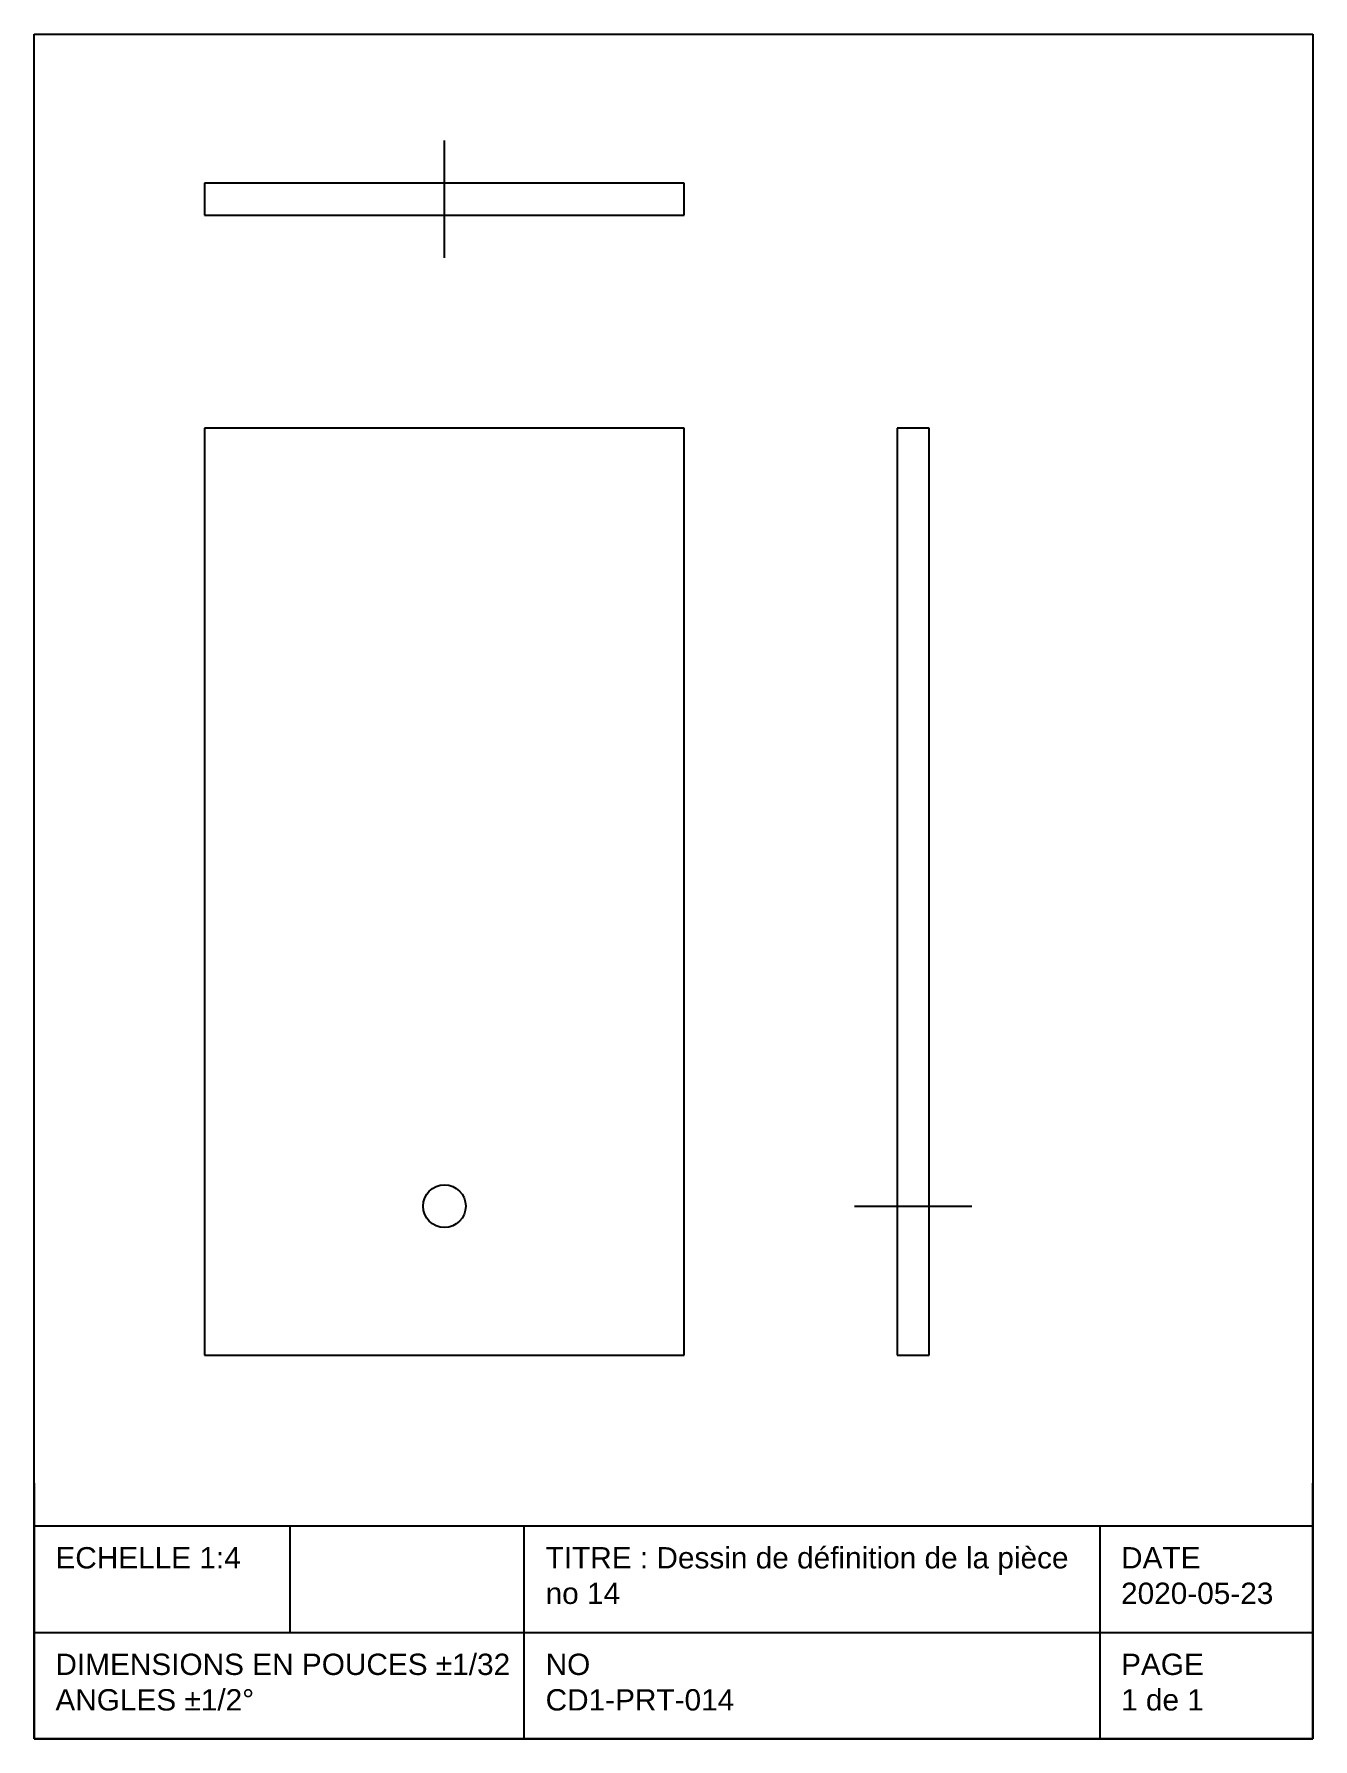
# Model space of a CAD drawing. Header units: inches. Extents: x -4 to 26, y -9 to 31.
import ezdxf

# ---------------------------------------------------------------- set-up
doc = ezdxf.new("R2010")
doc.units = ezdxf.units.IN
doc.header["$MEASUREMENT"] = 0
doc.layers.get('0').update_dxf_attribs({"lineweight": 25})
doc.styles.add('textstyle11', font='')
doc.styles.add('textstyle12', font='')
doc.styles.add('textstyle13', font='')
doc.styles.add('textstyle14', font='')
doc.styles.add('textstyle15', font='')
doc.styles.add('textstyle16', font='')
doc.styles.get('textstyle11').set_extended_font_data('Arial')
doc.styles.get('textstyle12').set_extended_font_data('Arial')
doc.styles.get('textstyle13').set_extended_font_data('Arial')
doc.styles.get('textstyle14').set_extended_font_data('Arial')
doc.styles.get('textstyle15').set_extended_font_data('Arial')
doc.styles.get('textstyle16').set_extended_font_data('Arial')

# ---------------------------------------------------------------- blocks, each defined once
blk = doc.blocks.new('cartouche_ANSI_A')
for p, q in [((0, 10), (7.5, 10)), ((0, 0), (0, 10)), ((7.5, 10), (7.5, 0)), ((0, 1.5), (0, 0)), ((7.5, 0), (7.5, 1.5)), ((0, 1.25), (7.5, 1.25)), ((1.5, 1.25), (1.5, 0.625)), ((2.875, 0), (2.875, 1.25)), ((6.25, 1.25), (6.25, 0)), ((0, 0), (0, 0.75)), ((7.5, 0.75), (7.5, 0)), ((0, 0.625), (2.875, 0.625)), ((2.875, 0.625), (5.625, 0.625)), ((5.625, 0.625), (7.5, 0.625)), ((7.5, 0), (0, 0)), ((0, 0), (7.5, 0)), ((7.5, 0), (0, 0))]:
    blk.add_line(p, q)
at = {"char_height": 0.125, "attachment_point": 1}
for s, insert, style in [('ECHELLE 1:4', (0.125, 1.125), 'textstyle12'), ('TITRE : Dessin de définition de la pièce \\Pno 14', (3, 1.125), 'textstyle14'), ('DATE\\P2020-05-23', (6.375, 1.125), 'textstyle16'), ('DIMENSIONS EN POUCES %%p1/32\\PANGLES %%p1/2%%d', (0.125, 0.5), 'textstyle11'), ('NO\\PCD1-PRT-014', (3, 0.5), 'textstyle13'), ('PAGE\\P1 de 1', (6.375, 0.5), 'textstyle15')]:
    blk.add_mtext(s, dxfattribs=dict(at, insert=insert, style=style))

msp = doc.modelspace()

# ---------------------------------------------------------------- linework, layer by layer
for p, q in [((5.625, 25.75), (5.625, 28.5)), ((11.25, 27.5), (0, 27.5)), ((0, 27.5), (0, 26.75)), ((11.25, 26.75), (11.25, 27.5)), ((0, 26.75), (11.25, 26.75)), ((11.25, 21.75), (0, 21.75)), ((0, 21.75), (0, 0)), ((11.25, 0), (11.25, 21.75)), ((17, 21.75), (16.25, 21.75)), ((16.25, 21.75), (16.25, 0)), ((17, 0), (17, 21.75)), ((15.25, 3.5), (18, 3.5)), ((0, 0), (11.25, 0)), ((16.25, 0), (17, 0))]:
    msp.add_line(p, q)
msp.add_circle((5.625, 3.5), 0.5)

# ---------------------------------------------------------------- block references
at = {"xscale": 4, "yscale": 4}
msp.add_blockref('cartouche_ANSI_A', (-4, -9), dxfattribs=at)

doc.saveas('drawing.dxf')
